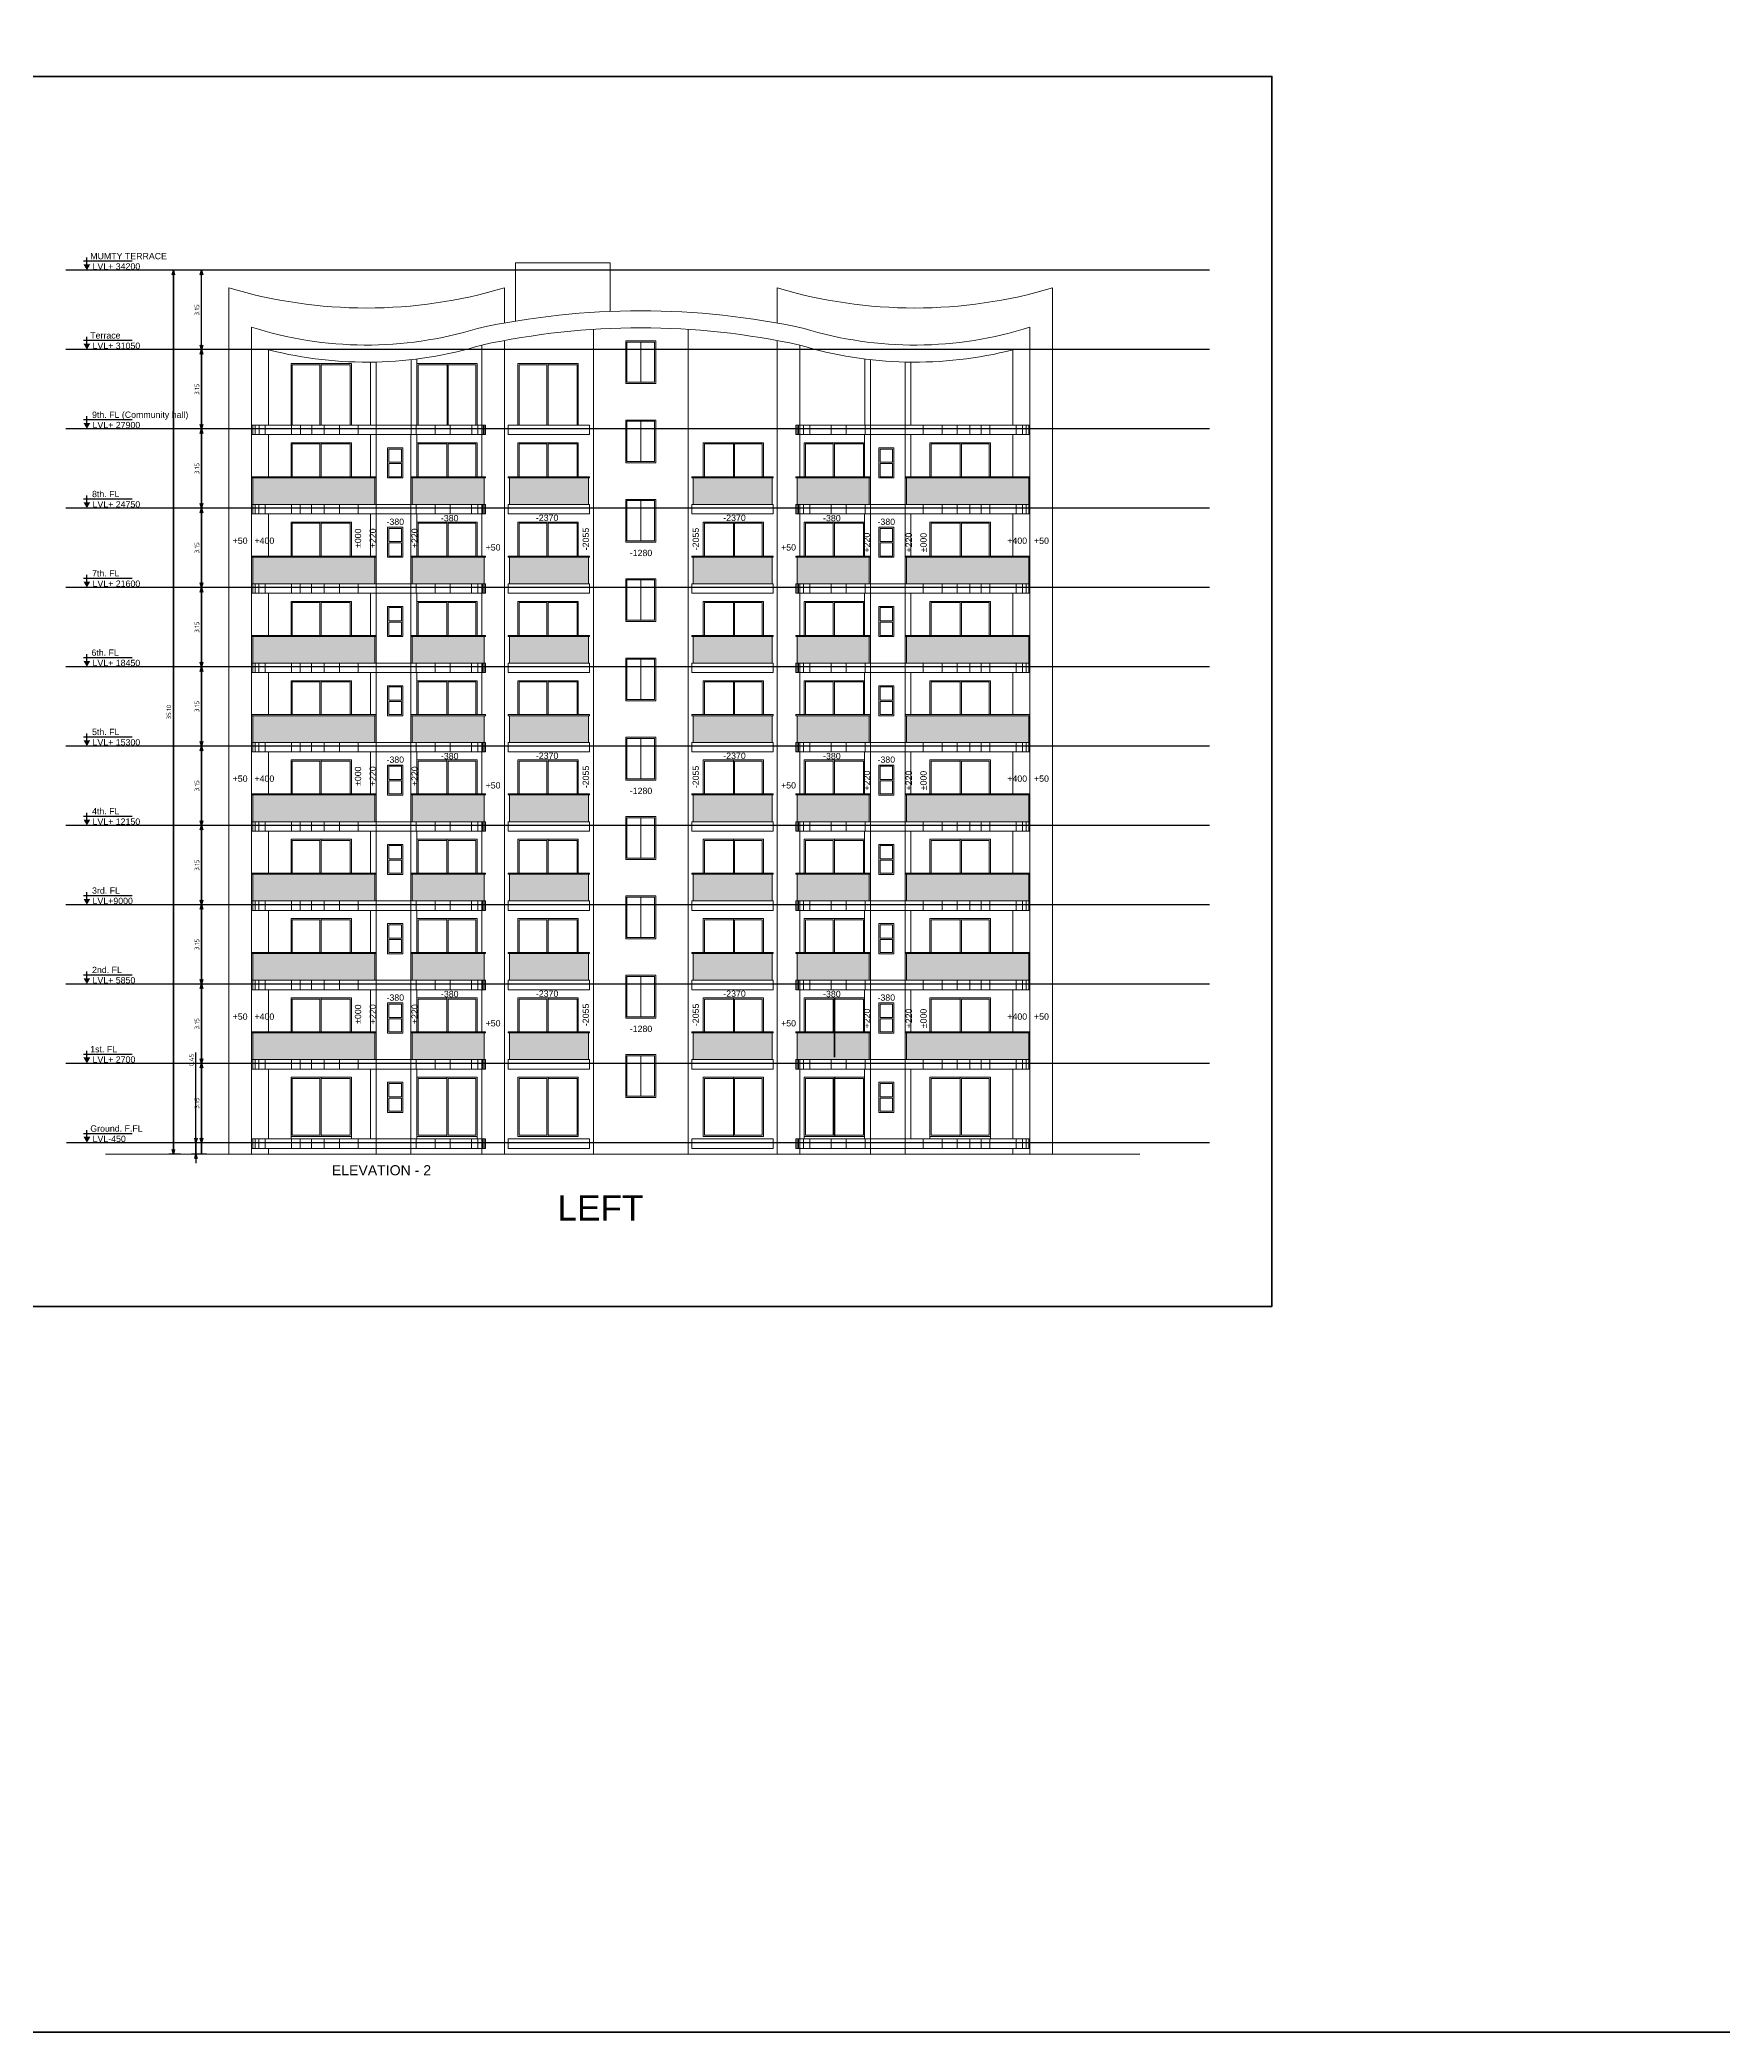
# Model space of a CAD drawing. Header units: inches. Extents: x 0 to 429, y 0 to 146.
# Drawn here: x 205 to 271.8, y 0 to 79.1 of the extents above; entities that cross this region are included whole.
import ezdxf

# ---------------------------------------------------------------- set-up
doc = ezdxf.new("R2010")
doc.units = ezdxf.units.IN
doc.header["$MEASUREMENT"] = 0
doc.layers.get('DEFPOINTS').update_dxf_attribs({"lineweight": 18})
for name, color, linetype, lineweight in [('FLOOR-GROUND', 7, 'Continuous', 50), ('XR-4BHK-A-B-ELEVATION-SUB$0$DOOR', 34, 'Continuous', 20), ('XR-4BHK-A-B-ELEVATION-SUB$0$ELE', 4, 'Continuous', 20), ('XR-4BHK-A-B-ELEVATION-SUB$0$ELE-1', 2, 'Continuous', 20), ('XR-4BHK-A-B-ELEVATION-SUB$0$ELE-5', 8, 'Continuous', 15), ('XR-4BHK-A-B-ELEVATION-SUB$0$LEVEL', 6, 'Continuous', 25), ('XR-4BHK-A-B-ELEVATION-SUB$0$LEVEL-TEXT', 1, 'Continuous', 20)]:
    doc.layers.add(name, color=color, linetype=linetype, lineweight=lineweight)
doc.layers.add('XR-4BHK-A-B-ELEVATION-SUB$0$ELE-2', color=5, linetype='Continuous')
doc.layers.add('XR-4BHK-A-B-ELEVATION-SUB$0$ELE-3', color=7, linetype='Continuous')
doc.layers.add('XR-4BHK-A-B-ELEVATION-SUB$0$GLASS', color=132, linetype='Continuous', lineweight=20, true_color=0x00bdbd)
doc.styles.add('Sanvi Common', font='isocpeur.ttf')
doc.styles.get("Standard").update_dxf_attribs({"font": 'arial.ttf'})
doc.styles.add('Xr-4BHK-A-B-Elevation-Sub$0$DIM-100', font='arial.ttf')
doc.styles.add('Xr-4BHK-A-B-Elevation-Sub$0$ROMANS', font='arial.ttf')
doc.styles.add('Xr-4BHK-A-B-Elevation-Sub$0$SECTION X-X$0$Standard', font='arial.ttf')
doc.dimstyles.new('Sanvi Common', dxfattribs={"dimtxt": 0.18, "dimasz": 0.18, "dimexe": 0.18, "dimexo": 0.0625, "dimgap": 0.09, "dimtad": 1, "dimzin": 0, "dimdsep": 46, "dimtxsty": 'Sanvi Common', "dimblk": 'OPEN30', "dimcen": 0.09, "dimclrd": 68, "dimclre": 68, "dimclrt": 40, "dimadec": 0, "dimazin": 0, "dimtfac": 1, "dimtofl": 0, "dimtmove": 0, "dimatfit": 3, "dimldrblk": 'OPEN30', "dimfxl": 1, "dimtolj": 1, "dimtzin": 0, "dimarcsym": 0})

# ---------------------------------------------------------------- blocks, each defined once
blk = doc.blocks.new('Xr-4BHK-A-B-Elevation-Sub$0$Level')
at = {"color": 0}
for p, q in [((-1.2, 3.28), (16, 3.28)), ((0, 2.08), (0, 4.48))]:
    blk.add_line(p, q, dxfattribs=at)
blk.add_solid([(0, 0), (-1.2, 2.08), (1.2, 2.08)], dxfattribs=at)
at = {"style": 'Xr-4BHK-A-B-Elevation-Sub$0$ROMANS'}
for tag, p in [('LEVEL-S', (1.21, 3.75)), ('LVL+', (1.21, 0.81))]:
    blk.add_attdef(tag, p, '', height=2, dxfattribs=at)
blk = doc.blocks.new('Xr-4BHK-A-B-Elevation-Sub$0$358')
at = {"layer": 'XR-4BHK-A-B-ELEVATION-SUB$0$LEVEL'}
ref = blk.add_blockref('Xr-4BHK-A-B-Elevation-Sub$0$Level', (-2, 34650), dxfattribs=dict(at, xscale=112.5, yscale=112.5, zscale=112.5))
ref.add_attrib('LEVEL-S', 'MUMTY TERRACE ', (132, 35088), dxfattribs={"lineweight": 30, "height": 250, "style": 'Xr-4BHK-A-B-Elevation-Sub$0$ROMANS'})
ref.add_attrib('LVL+', 'LVL+ 34200', (223, 34678), dxfattribs={"lineweight": 30, "height": 250, "style": 'Xr-4BHK-A-B-Elevation-Sub$0$ROMANS'})
ref = blk.add_blockref('Xr-4BHK-A-B-Elevation-Sub$0$Level', (-2, 31500), dxfattribs=dict(at, xscale=112.5, yscale=112.5, zscale=112.5))
ref.add_attrib('LEVEL-S', 'Terrace', (132, 31938), dxfattribs={"lineweight": 30, "height": 250, "style": 'Xr-4BHK-A-B-Elevation-Sub$0$ROMANS'})
ref.add_attrib('LVL+', 'LVL+ 31050', (223, 31528), dxfattribs={"lineweight": 30, "height": 250, "style": 'Xr-4BHK-A-B-Elevation-Sub$0$ROMANS'})
ref = blk.add_blockref('Xr-4BHK-A-B-Elevation-Sub$0$Level', (-2, 28350), dxfattribs=dict(at, xscale=112.5, yscale=112.5, zscale=112.5))
ref.add_attrib('LEVEL-S', '9th. FL (Community hall)', (203, 28788), dxfattribs={"lineweight": 30, "height": 250, "style": 'Xr-4BHK-A-B-Elevation-Sub$0$ROMANS'})
ref.add_attrib('LVL+', 'LVL+ 27900', (223, 28378), dxfattribs={"lineweight": 30, "height": 250, "style": 'Xr-4BHK-A-B-Elevation-Sub$0$ROMANS'})
ref = blk.add_blockref('Xr-4BHK-A-B-Elevation-Sub$0$Level', (-2, 25200), dxfattribs=dict(at, xscale=112.5, yscale=112.5, zscale=112.5))
ref.add_attrib('LEVEL-S', '8th. FL ', (203, 25638), dxfattribs={"lineweight": 30, "height": 250, "style": 'Xr-4BHK-A-B-Elevation-Sub$0$ROMANS'})
ref.add_attrib('LVL+', 'LVL+ 24750', (223, 25228), dxfattribs={"lineweight": 30, "height": 250, "style": 'Xr-4BHK-A-B-Elevation-Sub$0$ROMANS'})
ref = blk.add_blockref('Xr-4BHK-A-B-Elevation-Sub$0$Level', (-2, 22050), dxfattribs=dict(at, xscale=112.5, yscale=112.5, zscale=112.5))
ref.add_attrib('LEVEL-S', '7th. FL ', (203, 22488), dxfattribs={"lineweight": 30, "height": 250, "style": 'Xr-4BHK-A-B-Elevation-Sub$0$ROMANS'})
ref.add_attrib('LVL+', 'LVL+ 21600', (223, 22078), dxfattribs={"lineweight": 30, "height": 250, "style": 'Xr-4BHK-A-B-Elevation-Sub$0$ROMANS'})
ref = blk.add_blockref('Xr-4BHK-A-B-Elevation-Sub$0$Level', (-2, 18900), dxfattribs=dict(at, xscale=112.5, yscale=112.5, zscale=112.5))
ref.add_attrib('LEVEL-S', '6th. FL ', (180, 19338), dxfattribs={"lineweight": 30, "height": 250, "style": 'Xr-4BHK-A-B-Elevation-Sub$0$ROMANS'})
ref.add_attrib('LVL+', 'LVL+ 18450', (223, 18928), dxfattribs={"lineweight": 30, "height": 250, "style": 'Xr-4BHK-A-B-Elevation-Sub$0$ROMANS'})
ref = blk.add_blockref('Xr-4BHK-A-B-Elevation-Sub$0$Level', (-2, 15750), dxfattribs=dict(at, xscale=112.5, yscale=112.5, zscale=112.5))
ref.add_attrib('LEVEL-S', '5th. FL ', (203, 16188), dxfattribs={"lineweight": 30, "height": 250, "style": 'Xr-4BHK-A-B-Elevation-Sub$0$ROMANS'})
ref.add_attrib('LVL+', 'LVL+ 15300', (223, 15778), dxfattribs={"lineweight": 30, "height": 250, "style": 'Xr-4BHK-A-B-Elevation-Sub$0$ROMANS'})
ref = blk.add_blockref('Xr-4BHK-A-B-Elevation-Sub$0$Level', (-2, 12600), dxfattribs=dict(at, xscale=112.5, yscale=112.5, zscale=112.5))
ref.add_attrib('LEVEL-S', '4th. FL ', (203, 13038), dxfattribs={"lineweight": 30, "height": 250, "style": 'Xr-4BHK-A-B-Elevation-Sub$0$ROMANS'})
ref.add_attrib('LVL+', 'LVL+ 12150', (223, 12628), dxfattribs={"lineweight": 30, "height": 250, "style": 'Xr-4BHK-A-B-Elevation-Sub$0$ROMANS'})
ref = blk.add_blockref('Xr-4BHK-A-B-Elevation-Sub$0$Level', (-2, 9450), dxfattribs=dict(at, xscale=112.5, yscale=112.5, zscale=112.5))
ref.add_attrib('LEVEL-S', '3rd. FL ', (203, 9888), dxfattribs={"lineweight": 30, "height": 250, "style": 'Xr-4BHK-A-B-Elevation-Sub$0$ROMANS'})
ref.add_attrib('LVL+', 'LVL+9000', (223, 9478), dxfattribs={"lineweight": 30, "height": 250, "style": 'Xr-4BHK-A-B-Elevation-Sub$0$ROMANS'})
ref = blk.add_blockref('Xr-4BHK-A-B-Elevation-Sub$0$Level', (-2, 6300), dxfattribs=dict(at, xscale=112.5, yscale=112.5, zscale=112.5))
ref.add_attrib('LEVEL-S', '2nd. FL ', (203, 6738), dxfattribs={"lineweight": 30, "height": 250, "style": 'Xr-4BHK-A-B-Elevation-Sub$0$ROMANS'})
ref.add_attrib('LVL+', 'LVL+ 5850', (223, 6328), dxfattribs={"lineweight": 30, "height": 250, "style": 'Xr-4BHK-A-B-Elevation-Sub$0$ROMANS'})
ref = blk.add_blockref('Xr-4BHK-A-B-Elevation-Sub$0$Level', (-2, 3150), dxfattribs=dict(at, xscale=112.5, yscale=112.5, zscale=112.5))
ref.add_attrib('LEVEL-S', '1st. FL ', (132, 3588), dxfattribs={"lineweight": 30, "height": 250, "style": 'Xr-4BHK-A-B-Elevation-Sub$0$ROMANS'})
ref.add_attrib('LVL+', 'LVL+ 2700', (223, 3178), dxfattribs={"lineweight": 30, "height": 250, "style": 'Xr-4BHK-A-B-Elevation-Sub$0$ROMANS'})
ref = blk.add_blockref('Xr-4BHK-A-B-Elevation-Sub$0$Level', (0, 0), dxfattribs=dict(at, xscale=112.5, yscale=112.5, zscale=112.5))
ref.add_attrib('LEVEL-S', 'Ground. F.FL', (134, 438), dxfattribs={"lineweight": 30, "height": 250, "style": 'Xr-4BHK-A-B-Elevation-Sub$0$ROMANS'})
ref.add_attrib('LVL+', 'LVL-450', (225, 28), dxfattribs={"lineweight": 30, "height": 250, "style": 'Xr-4BHK-A-B-Elevation-Sub$0$ROMANS'})
blk = doc.blocks.new('_Open30')
at = {"color": 0, "linetype": 'ByBlock', "lineweight": -2}
for p, q in [((-1, 0.27), (0, 0)), ((0, 0), (-1, -0.27)), ((0, 0), (-1, 0))]:
    blk.add_line(p, q, dxfattribs=at)
blk = doc.blocks.new('*D466')
at = {"color": 68, "lineweight": -2, "transparency": 16777216}
for p, q in [((211.593, 38.475), (211.202, 38.475)), ((211.382, 35.505), (211.382, 38.295)), ((211.593, 35.325), (211.202, 35.325))]:
    blk.add_line(p, q, dxfattribs=at)
at = {"layer": 'DEFPOINTS', "color": 0, "transparency": 16777216}
for p in [(211.382, 38.475), (211.655, 38.475), (211.655, 35.325)]:
    blk.add_point(p, dxfattribs=at)
at = {"color": 68, "lineweight": -2, "transparency": 16777216, "xscale": 0.18, "yscale": 0.18, "zscale": 0.18}
for p, rotation in [((211.382, 38.475), 90), ((211.382, 35.325), 270)]:
    blk.add_blockref('_Open30', p, dxfattribs=dict(at, rotation=rotation))
at = {"color": 40, "transparency": 16777216, "insert": (211.202, 36.9), "char_height": 0.18, "attachment_point": 5, "rotation": 90, "style": 'Sanvi Common'}
blk.add_mtext('\\A1;3.15', dxfattribs=at)
blk = doc.blocks.new('*D467')
at = {"color": 68, "lineweight": -2, "transparency": 16777216}
for p, q in [((211.541, 41.625), (211.202, 41.625)), ((211.382, 38.655), (211.382, 41.445)), ((211.593, 38.475), (211.202, 38.475))]:
    blk.add_line(p, q, dxfattribs=at)
at = {"layer": 'DEFPOINTS', "color": 0, "transparency": 16777216}
for p in [(211.382, 41.625), (211.603, 41.625), (211.655, 38.475)]:
    blk.add_point(p, dxfattribs=at)
at = {"color": 68, "lineweight": -2, "transparency": 16777216, "xscale": 0.18, "yscale": 0.18, "zscale": 0.18}
for p, rotation in [((211.382, 41.625), 90), ((211.382, 38.475), 270)]:
    blk.add_blockref('_Open30', p, dxfattribs=dict(at, rotation=rotation))
at = {"color": 40, "transparency": 16777216, "insert": (211.202, 40.05), "char_height": 0.18, "attachment_point": 5, "rotation": 90, "style": 'Sanvi Common'}
blk.add_mtext('\\A1;3.15', dxfattribs=at)
blk = doc.blocks.new('*D468')
at = {"color": 68, "lineweight": -2, "transparency": 16777216}
for p, q in [((211.619, 44.775), (211.202, 44.775)), ((211.382, 41.805), (211.382, 44.595)), ((211.541, 41.625), (211.202, 41.625))]:
    blk.add_line(p, q, dxfattribs=at)
at = {"layer": 'DEFPOINTS', "color": 0, "transparency": 16777216}
for p in [(211.382, 44.775), (211.681, 44.775), (211.603, 41.625)]:
    blk.add_point(p, dxfattribs=at)
at = {"color": 68, "lineweight": -2, "transparency": 16777216, "xscale": 0.18, "yscale": 0.18, "zscale": 0.18}
for p, rotation in [((211.382, 44.775), 90), ((211.382, 41.625), 270)]:
    blk.add_blockref('_Open30', p, dxfattribs=dict(at, rotation=rotation))
at = {"color": 40, "transparency": 16777216, "insert": (211.202, 43.2), "char_height": 0.18, "attachment_point": 5, "rotation": 90, "style": 'Sanvi Common'}
blk.add_mtext('\\A1;3.15', dxfattribs=at)
blk = doc.blocks.new('*D469')
at = {"color": 68, "lineweight": -2, "transparency": 16777216}
for p, q in [((211.659, 47.925), (211.202, 47.925)), ((211.382, 44.955), (211.382, 47.745)), ((211.619, 44.775), (211.202, 44.775))]:
    blk.add_line(p, q, dxfattribs=at)
at = {"layer": 'DEFPOINTS', "color": 0, "transparency": 16777216}
for p in [(211.382, 47.925), (211.721, 47.925), (211.681, 44.775)]:
    blk.add_point(p, dxfattribs=at)
at = {"color": 68, "lineweight": -2, "transparency": 16777216, "xscale": 0.18, "yscale": 0.18, "zscale": 0.18}
for p, rotation in [((211.382, 47.925), 90), ((211.382, 44.775), 270)]:
    blk.add_blockref('_Open30', p, dxfattribs=dict(at, rotation=rotation))
at = {"color": 40, "transparency": 16777216, "insert": (211.202, 46.35), "char_height": 0.18, "attachment_point": 5, "rotation": 90, "style": 'Sanvi Common'}
blk.add_mtext('\\A1;3.15', dxfattribs=at)
blk = doc.blocks.new('*D470')
at = {"color": 68, "lineweight": -2, "transparency": 16777216}
for p, q in [((211.683, 51.075), (211.202, 51.075)), ((211.382, 48.105), (211.382, 50.895)), ((211.659, 47.925), (211.202, 47.925))]:
    blk.add_line(p, q, dxfattribs=at)
at = {"layer": 'DEFPOINTS', "color": 0, "transparency": 16777216}
for p in [(211.382, 51.075), (211.746, 51.075), (211.721, 47.925)]:
    blk.add_point(p, dxfattribs=at)
at = {"color": 68, "lineweight": -2, "transparency": 16777216, "xscale": 0.18, "yscale": 0.18, "zscale": 0.18}
for p, rotation in [((211.382, 51.075), 90), ((211.382, 47.925), 270)]:
    blk.add_blockref('_Open30', p, dxfattribs=dict(at, rotation=rotation))
at = {"color": 40, "transparency": 16777216, "insert": (211.202, 49.5), "char_height": 0.18, "attachment_point": 5, "rotation": 90, "style": 'Sanvi Common'}
blk.add_mtext('\\A1;3.15', dxfattribs=at)
blk = doc.blocks.new('*D471')
at = {"color": 68, "lineweight": -2, "transparency": 16777216}
for p, q in [((211.709, 54.225), (211.202, 54.225)), ((211.382, 51.255), (211.382, 54.045)), ((211.683, 51.075), (211.202, 51.075))]:
    blk.add_line(p, q, dxfattribs=at)
at = {"layer": 'DEFPOINTS', "color": 0, "transparency": 16777216}
for p in [(211.382, 54.225), (211.772, 54.225), (211.746, 51.075)]:
    blk.add_point(p, dxfattribs=at)
at = {"color": 68, "lineweight": -2, "transparency": 16777216, "xscale": 0.18, "yscale": 0.18, "zscale": 0.18}
for p, rotation in [((211.382, 54.225), 90), ((211.382, 51.075), 270)]:
    blk.add_blockref('_Open30', p, dxfattribs=dict(at, rotation=rotation))
at = {"color": 40, "transparency": 16777216, "insert": (211.202, 52.65), "char_height": 0.18, "attachment_point": 5, "rotation": 90, "style": 'Sanvi Common'}
blk.add_mtext('\\A1;3.15', dxfattribs=at)
blk = doc.blocks.new('*D472')
at = {"color": 68, "lineweight": -2, "transparency": 16777216}
for p, q in [((211.591, 57.375), (211.202, 57.375)), ((211.382, 54.405), (211.382, 57.195)), ((211.709, 54.225), (211.202, 54.225))]:
    blk.add_line(p, q, dxfattribs=at)
at = {"layer": 'DEFPOINTS', "color": 0, "transparency": 16777216}
for p in [(211.382, 57.375), (211.654, 57.375), (211.772, 54.225)]:
    blk.add_point(p, dxfattribs=at)
at = {"color": 68, "lineweight": -2, "transparency": 16777216, "xscale": 0.18, "yscale": 0.18, "zscale": 0.18}
for p, rotation in [((211.382, 57.375), 90), ((211.382, 54.225), 270)]:
    blk.add_blockref('_Open30', p, dxfattribs=dict(at, rotation=rotation))
at = {"color": 40, "transparency": 16777216, "insert": (211.202, 55.8), "char_height": 0.18, "attachment_point": 5, "rotation": 90, "style": 'Sanvi Common'}
blk.add_mtext('\\A1;3.15', dxfattribs=at)
blk = doc.blocks.new('*D473')
at = {"color": 68, "lineweight": -2, "transparency": 16777216}
for p, q in [((211.67, 60.525), (211.202, 60.525)), ((211.382, 57.555), (211.382, 60.345)), ((211.591, 57.375), (211.202, 57.375))]:
    blk.add_line(p, q, dxfattribs=at)
at = {"layer": 'DEFPOINTS', "color": 0, "transparency": 16777216}
for p in [(211.382, 60.525), (211.733, 60.525), (211.654, 57.375)]:
    blk.add_point(p, dxfattribs=at)
at = {"color": 68, "lineweight": -2, "transparency": 16777216, "xscale": 0.18, "yscale": 0.18, "zscale": 0.18}
for p, rotation in [((211.382, 60.525), 90), ((211.382, 57.375), 270)]:
    blk.add_blockref('_Open30', p, dxfattribs=dict(at, rotation=rotation))
at = {"color": 40, "transparency": 16777216, "insert": (211.202, 58.95), "char_height": 0.18, "attachment_point": 5, "rotation": 90, "style": 'Sanvi Common'}
blk.add_mtext('\\A1;3.15', dxfattribs=at)
blk = doc.blocks.new('*D474')
at = {"color": 68, "lineweight": -2, "transparency": 16777216}
for p, q in [((211.611, 63.675), (211.202, 63.675)), ((211.382, 60.705), (211.382, 63.495)), ((211.67, 60.525), (211.202, 60.525))]:
    blk.add_line(p, q, dxfattribs=at)
at = {"layer": 'DEFPOINTS', "color": 0, "transparency": 16777216}
for p in [(211.382, 63.675), (211.674, 63.675), (211.733, 60.525)]:
    blk.add_point(p, dxfattribs=at)
at = {"color": 68, "lineweight": -2, "transparency": 16777216, "xscale": 0.18, "yscale": 0.18, "zscale": 0.18}
for p, rotation in [((211.382, 63.675), 90), ((211.382, 60.525), 270)]:
    blk.add_blockref('_Open30', p, dxfattribs=dict(at, rotation=rotation))
at = {"color": 40, "transparency": 16777216, "insert": (211.202, 62.1), "char_height": 0.18, "attachment_point": 5, "rotation": 90, "style": 'Sanvi Common'}
blk.add_mtext('\\A1;3.15', dxfattribs=at)
blk = doc.blocks.new('*D475')
at = {"color": 68, "lineweight": -2, "transparency": 16777216}
for p, q in [((211.519, 69.975), (211.202, 69.975)), ((211.382, 67.005), (211.382, 69.795)), ((211.475, 66.825), (211.202, 66.825))]:
    blk.add_line(p, q, dxfattribs=at)
at = {"layer": 'DEFPOINTS', "color": 0, "transparency": 16777216}
for p in [(211.382, 69.975), (211.581, 69.975), (211.537, 66.825)]:
    blk.add_point(p, dxfattribs=at)
at = {"color": 68, "lineweight": -2, "transparency": 16777216, "xscale": 0.18, "yscale": 0.18, "zscale": 0.18}
for p, rotation in [((211.382, 69.975), 90), ((211.382, 66.825), 270)]:
    blk.add_blockref('_Open30', p, dxfattribs=dict(at, rotation=rotation))
at = {"color": 40, "transparency": 16777216, "insert": (211.202, 68.4), "char_height": 0.18, "attachment_point": 5, "rotation": 90, "style": 'Sanvi Common'}
blk.add_mtext('\\A1;3.15', dxfattribs=at)
blk = doc.blocks.new('*D476')
at = {"color": 68, "lineweight": -2, "transparency": 16777216}
for p, q in [((211.611, 66.825), (211.202, 66.825)), ((211.382, 63.855), (211.382, 66.645)), ((211.611, 63.675), (211.202, 63.675))]:
    blk.add_line(p, q, dxfattribs=at)
at = {"layer": 'DEFPOINTS', "color": 0, "transparency": 16777216}
for p in [(211.382, 66.825), (211.674, 66.825), (211.674, 63.675)]:
    blk.add_point(p, dxfattribs=at)
at = {"color": 68, "lineweight": -2, "transparency": 16777216, "xscale": 0.18, "yscale": 0.18, "zscale": 0.18}
for p, rotation in [((211.382, 66.825), 90), ((211.382, 63.675), 270)]:
    blk.add_blockref('_Open30', p, dxfattribs=dict(at, rotation=rotation))
at = {"color": 40, "transparency": 16777216, "insert": (211.202, 65.25), "char_height": 0.18, "attachment_point": 5, "rotation": 90, "style": 'Sanvi Common'}
blk.add_mtext('\\A1;3.15', dxfattribs=at)
blk = doc.blocks.new('*D477')
at = {"color": 68, "lineweight": -2, "transparency": 16777216}
for p, q in [((211.825, 69.975), (210.086, 69.975)), ((210.266, 35.055), (210.266, 69.795)), ((210.552, 34.875), (210.086, 34.875))]:
    blk.add_line(p, q, dxfattribs=at)
at = {"layer": 'DEFPOINTS', "color": 0, "transparency": 16777216}
for p in [(210.266, 69.975), (211.888, 69.975), (210.614, 34.875)]:
    blk.add_point(p, dxfattribs=at)
at = {"color": 68, "lineweight": -2, "transparency": 16777216, "xscale": 0.18, "yscale": 0.18, "zscale": 0.18}
for p, rotation in [((210.266, 69.975), 90), ((210.266, 34.875), 270)]:
    blk.add_blockref('_Open30', p, dxfattribs=dict(at, rotation=rotation))
at = {"color": 40, "transparency": 16777216, "insert": (210.086, 52.425), "char_height": 0.18, "attachment_point": 5, "rotation": 90, "style": 'Sanvi Common'}
blk.add_mtext('\\A1;35.10', dxfattribs=at)
blk = doc.blocks.new('*D478')
at = {"color": 68, "lineweight": -2, "transparency": 16777216}
for p, q in [((211.163, 35.505), (211.163, 38.907)), ((211.586, 35.325), (210.983, 35.325)), ((211.586, 34.875), (210.983, 34.875)), ((211.163, 34.695), (211.163, 34.515))]:
    blk.add_line(p, q, dxfattribs=at)
at = {"layer": 'DEFPOINTS', "color": 0, "transparency": 16777216}
for p in [(211.163, 34.875), (211.649, 35.325), (211.649, 34.875)]:
    blk.add_point(p, dxfattribs=at)
at = {"color": 68, "lineweight": -2, "transparency": 16777216, "xscale": 0.18, "yscale": 0.18, "zscale": 0.18}
for p, rotation in [((211.163, 35.325), 270), ((211.163, 34.875), 90)]:
    blk.add_blockref('_Open30', p, dxfattribs=dict(at, rotation=rotation))
at = {"color": 40, "transparency": 16777216, "insert": (210.983, 38.61), "char_height": 0.18, "attachment_point": 5, "rotation": 90, "style": 'Sanvi Common'}
blk.add_mtext('\\A1;0.45', dxfattribs=at)
blk = doc.blocks.new('Xr-4BHK-A-B-Elevation-Sub$0$4-2')
at = {"layer": 'XR-4BHK-A-B-ELEVATION-SUB$0$GLASS', "lineweight": 5}
for points in [[(4165, 1435), (-692, 1435), (-692, 375), (4165, 375)], [(8505, 1435), (5645, 1435), (5645, 375), (8505, 375)], [(12640, 1435), (9505, 1435), (9505, 375), (12640, 375)]]:
    blk.add_hatch(color=256, dxfattribs=at).paths.add_polyline_path(points)
at = {"layer": 'XR-4BHK-A-B-ELEVATION-SUB$0$DOOR'}
for p, q in [((4715, 2050), (5215, 2050)), ((4715, 2000), (5215, 2000))]:
    blk.add_line(p, q, dxfattribs=at)
at = {"layer": 'XR-4BHK-A-B-ELEVATION-SUB$0$DOOR', "lineweight": 5}
for points in [[(1980, 1475), (1980, 2775), (880, 2775), (880, 1475)], [(2030, 2825), (2030, 1475)], [(3180, 1475), (3180, 2775), (2030, 2775)], [(5875, 1475), (5875, 2775), (7025, 2775)], [(7025, 2825), (7025, 1475)], [(7075, 1475), (7075, 2775), (8175, 2775), (8175, 1475)], [(10990, 1475), (10990, 2775), (9890, 2775), (9890, 1475)], [(11040, 2825), (11040, 1475)], [(12190, 1475), (12190, 2775), (11040, 2775)]]:
    blk.add_lwpolyline(points, dxfattribs=at)
at = {"layer": 'XR-4BHK-A-B-ELEVATION-SUB$0$DOOR'}
for points in [[(4715, 2050), (4715, 2575), (5215, 2575), (5215, 2050)], [(5215, 2000), (5215, 1475), (4715, 1475), (4715, 2000)]]:
    blk.add_lwpolyline(points, dxfattribs=at)
at = {"layer": 'XR-4BHK-A-B-ELEVATION-SUB$0$ELE', "lineweight": 5}
for p, q in [((9840, 2825), (9840, 1475)), ((5595, 375), (4215, 375)), ((4215, 0), (5595, 0))]:
    blk.add_line(p, q, dxfattribs=at)
blk.add_lwpolyline([(12240, 1475), (12240, 2825), (9840, 2825)], dxfattribs=at)
at = {"layer": 'XR-4BHK-A-B-ELEVATION-SUB$0$ELE-1', "lineweight": 5}
blk.add_lwpolyline([(4215, 375), (-742, 375), (-742, 0), (4215, 0), (4215, 375)], dxfattribs=at)
blk.add_lwpolyline([(5595, 0), (8555, 0), (8555, 375), (5595, 375), (5595, 0)], close=True, dxfattribs=at)
at = {"layer": 'XR-4BHK-A-B-ELEVATION-SUB$0$ELE-2', "lineweight": 5}
for points in [[(-742, 3150), (-742, 375)], [(-62, 3150), (-62, 1475)], [(3985, 3150), (3985, 1475)], [(3985, 3150), (3985, 1475)], [(4215, 3150), (4215, 375)], [(4215, 3150), (4215, 1475)], [(5595, 3150), (5595, 375)], [(5825, 3150), (5825, 1475)], [(8405, 3150), (8405, 1475)]]:
    blk.add_lwpolyline(points, dxfattribs=at)
blk.add_lwpolyline([(4665, 2625), (5265, 2625), (5265, 1425), (4665, 1425)], close=True, dxfattribs=at)
at = {"layer": 'XR-4BHK-A-B-ELEVATION-SUB$0$ELE-3', "lineweight": 5}
for p, q in [((-692, 1435), (-692, 375)), ((4165, 1435), (4165, 375)), ((5645, 1435), (5645, 375)), ((8505, 1435), (8505, 375)), ((9505, 1435), (9505, 375)), ((12640, 1435), (12640, 375))]:
    blk.add_line(p, q, dxfattribs=at)
for points in [[(3230, 1475), (3230, 2825), (830, 2825)], [(830, 2825), (830, 1475)], [(5825, 2825), (5825, 2825), (8225, 2825)], [(8225, 2825), (8225, 1475)]]:
    blk.add_lwpolyline(points, dxfattribs=at)
for points in [[(-742, 1475), (4215, 1475), (4215, 1435), (-742, 1435)], [(8555, 1475), (5595, 1475), (5595, 1435), (8555, 1435)], [(12690, 1475), (9455, 1475), (9455, 1435), (12690, 1435)], [(9455, 0), (9455, 375), (12690, 375), (12690, 0), (9455, 0)]]:
    blk.add_lwpolyline(points, close=True, dxfattribs=at)
at = {"layer": 'XR-4BHK-A-B-ELEVATION-SUB$0$ELE-5', "lineweight": 5}
for p, q in [((-692, 375), (-692, 0)), ((-592, 375), (-592, 0)), ((-442, 375), (-442, 0)), ((-192, 375), (-192, 0)), ((850, 375), (850, 0)), ((1200, 375), (1200, 0)), ((1650, 375), (1650, 0)), ((2150, 375), (2150, 0)), ((2750, 375), (2750, 0)), ((3500, 375), (3500, 0)), ((5805, 375), (5805, 0)), ((6555, 375), (6555, 0)), ((7155, 375), (7155, 0)), ((8005, 375), (8005, 0)), ((8255, 375), (8255, 0)), ((8405, 375), (8405, 0)), ((8455, 375), (8455, 0)), ((8505, 375), (8505, 0))]:
    blk.add_line(p, q, dxfattribs=at)
blk = doc.blocks.new('Xr-4BHK-A-B-Elevation-Sub$0$2458')
at = {"layer": 'XR-4BHK-A-B-ELEVATION-SUB$0$DOOR', "lineweight": 5}
blk.add_line((14720, 2075), (14720, 3675), dxfattribs=at)
blk.add_lwpolyline([(14174, 3675), (15274, 3675), (15274, 2075), (14174, 2075)], close=True, dxfattribs=at)
at = {"layer": 'XR-4BHK-A-B-ELEVATION-SUB$0$ELE-3', "lineweight": 5}
blk.add_lwpolyline([(14124, 3725), (15324, 3725), (15324, 2025), (14124, 2025)], close=True, dxfattribs=at)
at = {"layer": 'XR-4BHK-A-B-ELEVATION-SUB$0$ELE', "lineweight": 5}
blk.add_blockref('Xr-4BHK-A-B-Elevation-Sub$0$4-2', (0, 0), dxfattribs=at)
at = {"layer": 'XR-4BHK-A-B-ELEVATION-SUB$0$ELE', "lineweight": 5, "xscale": -1}
blk.add_blockref('Xr-4BHK-A-B-Elevation-Sub$0$4-2', (29440, 0), dxfattribs=at)
blk = doc.blocks.new('Xr-4BHK-A-B-Elevation-Sub$0$4 GR')
at = {"layer": 'XR-4BHK-A-B-ELEVATION-SUB$0$DOOR'}
for p, q in [((-7975, 2050), (-7475, 2050)), ((-7975, 2000), (-7475, 2000))]:
    blk.add_line(p, q, dxfattribs=at)
at = {"layer": 'XR-4BHK-A-B-ELEVATION-SUB$0$DOOR', "lineweight": 5}
for p, q in [((-9460, 475), (-11860, 475)), ((-4465, 475), (-6865, 475))]:
    blk.add_line(p, q, dxfattribs=at)
for points in [[(-10710, 525), (-10710, 2775), (-11810, 2775), (-11810, 525), (-10710, 525)], [(-1700, 525), (-1700, 2775), (-2800, 2775), (-2800, 525), (-1700, 525)]]:
    blk.add_lwpolyline(points, close=True, dxfattribs=at)
for points in [[(-10660, 2825), (-10660, 475)], [(-10660, 525), (-9510, 525), (-9510, 2775), (-10660, 2775)], [(-5665, 525), (-6815, 525), (-6815, 2775), (-5665, 2775)], [(-5665, 2825), (-5665, 475)], [(-5615, 525), (-5615, 2775), (-4515, 2775), (-4515, 525)], [(-1650, 2825), (-1650, 475)], [(-1650, 525), (-500, 525), (-500, 2775), (-1650, 2775)], [(-4515, 525), (-5615, 525)]]:
    blk.add_lwpolyline(points, dxfattribs=at)
at = {"layer": 'XR-4BHK-A-B-ELEVATION-SUB$0$DOOR'}
for points in [[(-7975, 2050), (-7975, 2575), (-7475, 2575), (-7475, 2050)], [(-7475, 2000), (-7475, 1475), (-7975, 1475), (-7975, 2000)]]:
    blk.add_lwpolyline(points, dxfattribs=at)
at = {"layer": 'XR-4BHK-A-B-ELEVATION-SUB$0$ELE', "lineweight": 5}
for p, q in [((-2850, 2825), (-2850, 475)), ((-7095, 375), (-8475, 375)), ((-8475, 0), (-7095, 0))]:
    blk.add_line(p, q, dxfattribs=at)
blk.add_lwpolyline([(-2850, 475), (-450, 475), (-450, 2825), (-2850, 2825)], dxfattribs=at)
at = {"layer": 'XR-4BHK-A-B-ELEVATION-SUB$0$ELE-1', "lineweight": 5}
blk.add_lwpolyline([(-8475, 375), (-13432, 375), (-13432, 0), (-8475, 0), (-8475, 375)], dxfattribs=at)
blk.add_lwpolyline([(-7095, 0), (-4135, 0), (-4135, 375), (-7095, 375), (-7095, 0)], close=True, dxfattribs=at)
at = {"layer": 'XR-4BHK-A-B-ELEVATION-SUB$0$ELE-2', "lineweight": 5}
for p, q in [((-13432, 0), (-13432, -225)), ((-12752, 0), (-12752, -225)), ((-8475, 0), (-8475, -225)), ((-7095, 0), (-7095, -225)), ((-4285, 0), (-4285, -225))]:
    blk.add_line(p, q, dxfattribs=at)
for points in [[(-13432, 3150), (-13432, 375)], [(-12752, 3150), (-12752, 375)], [(-8705, 3150), (-8705, 1475)], [(-8705, 3150), (-8705, 375)], [(-8475, 3150), (-8475, 1475)], [(-8475, 3150), (-8475, 375)], [(-7095, 3150), (-7095, 375)], [(-6865, 3150), (-6865, 375)], [(-4285, 3150), (-4285, 375)]]:
    blk.add_lwpolyline(points, dxfattribs=at)
blk.add_lwpolyline([(-8025, 2625), (-7425, 2625), (-7425, 1425), (-8025, 1425)], close=True, dxfattribs=at)
at = {"layer": 'XR-4BHK-A-B-ELEVATION-SUB$0$ELE-3', "lineweight": 5}
for points in [[(-9460, 375), (-9460, 2825), (-11860, 2825)], [(-11860, 2825), (-11860, 375)], [(-6865, 2825), (-6865, 2825), (-4465, 2825)], [(-4465, 2825), (-4465, 375)]]:
    blk.add_lwpolyline(points, dxfattribs=at)
blk.add_lwpolyline([(-3235, 0), (-3235, 375), (0, 375), (0, 0), (-3235, 0)], close=True, dxfattribs=at)
at = {"layer": 'XR-4BHK-A-B-ELEVATION-SUB$0$ELE-5', "lineweight": 5}
for p, q in [((-13382, 375), (-13382, 0)), ((-13282, 375), (-13282, 0)), ((-13132, 375), (-13132, 0)), ((-12882, 375), (-12882, 0)), ((-11840, 375), (-11840, 0)), ((-11490, 375), (-11490, 0)), ((-11040, 375), (-11040, 0)), ((-10540, 375), (-10540, 0)), ((-9940, 375), (-9940, 0)), ((-9190, 375), (-9190, 0)), ((-6885, 375), (-6885, 0)), ((-6135, 375), (-6135, 0)), ((-5535, 375), (-5535, 0)), ((-4685, 375), (-4685, 0)), ((-4435, 375), (-4435, 0)), ((-4285, 375), (-4285, 0)), ((-4235, 375), (-4235, 0)), ((-4185, 375), (-4185, 0))]:
    blk.add_line(p, q, dxfattribs=at)
blk = doc.blocks.new('Xr-4BHK-A-B-Elevation-Sub$0$ter-25')
at = {"layer": 'XR-4BHK-A-B-ELEVATION-SUB$0$DOOR', "lineweight": 5}
blk.add_line((15461, 2075), (15461, 3675), dxfattribs=at)
blk.add_lwpolyline([(14915, 3675), (16015, 3675), (16015, 2075), (14915, 2075)], close=True, dxfattribs=at)
for points in [[(2722, 375), (2722, 2775), (1622, 2775), (1622, 375)], [(2772, 2825), (2772, 375)], [(3922, 375), (3922, 2775), (2772, 2775)], [(6617, 375), (6617, 2775), (7767, 2775)], [(7767, 2825), (7767, 375)], [(7817, 375), (7817, 2775), (8917, 2775), (8917, 375)], [(11732, 375), (11732, 2775), (10632, 2775), (10632, 375)], [(11782, 2825), (11782, 375)], [(12932, 375), (12932, 2775), (11782, 2775)]]:
    blk.add_lwpolyline(points, dxfattribs=at)
at = {"layer": 'XR-4BHK-A-B-ELEVATION-SUB$0$ELE', "lineweight": 5}
for p, q in [((10582, 2825), (10582, 375)), ((6337, 375), (4957, 375)), ((4957, 0), (6337, 0)), ((24587, 375), (25967, 375)), ((25967, 0), (24587, 0))]:
    blk.add_line(p, q, dxfattribs=at)
blk.add_lwpolyline([(12982, 375), (12982, 2825), (10582, 2825)], dxfattribs=at)
at = {"layer": 'XR-4BHK-A-B-ELEVATION-SUB$0$ELE-1', "lineweight": 5}
for points in [[(4957, 375), (0, 375), (0, 0), (4957, 0), (4957, 375)], [(25967, 375), (30923, 375), (30923, 0), (25967, 0), (25967, 375)]]:
    blk.add_lwpolyline(points, dxfattribs=at)
for points in [[(6337, 0), (9297, 0), (9297, 375), (6337, 375), (6337, 0)], [(24587, 0), (21627, 0), (21627, 375), (24587, 375), (24587, 0)]]:
    blk.add_lwpolyline(points, close=True, dxfattribs=at)
at = {"layer": 'XR-4BHK-A-B-ELEVATION-SUB$0$ELE-2', "lineweight": 5}
for points in [[(30923, 4267, -0.152679), (21948, 4213, 0.108147), (8974, 4213, -0.152673), (0, 4267), (0, 375)], [(680, 3365, 0.13723), (9147, 3555, -0.107682), (21776, 3555, 0.137235), (30243, 3365, 0.13723)]]:
    blk.add_lwpolyline(points, format="xyb", dxfattribs=at)
for points in [[(30923, 4267), (30923, 375)], [(680, 3365), (680, 375)], [(9147, 3555), (9147, 375)], [(21777, 3555), (21777, 375)], [(30243, 3365), (30243, 375)], [(4727, 2876), (4727, 375)], [(4727, 2876), (4727, 375)], [(4957, 2880), (4957, 1475)], [(4957, 2880), (4957, 375)], [(6337, 2974), (6337, 375)], [(6567, 3002), (6567, 375)], [(24357, 3002), (24357, 375)], [(24587, 2974), (24587, 375)], [(25967, 2880), (25967, 375)], [(25967, 2880), (25967, 1475)], [(26197, 2876), (26197, 375)], [(26197, 2876), (26197, 375)]]:
    blk.add_lwpolyline(points, dxfattribs=at)
at = {"layer": 'XR-4BHK-A-B-ELEVATION-SUB$0$ELE-3', "lineweight": 5}
for p, q in [((10047, 4428), (10047, 5825)), ((20876, 4428), (20876, 5825))]:
    blk.add_line(p, q, dxfattribs=at)
for points in [[(14865, 3725), (16065, 3725), (16065, 2025), (14865, 2025)], [(10197, 0), (10197, 375), (13432, 375), (13432, 0), (10197, 0)]]:
    blk.add_lwpolyline(points, close=True, dxfattribs=at)
for points in [[(3972, 375), (3972, 2825), (1572, 2825)], [(1572, 2825), (1572, 375)], [(6567, 2825), (6567, 2825), (8967, 2825)], [(8967, 2825), (8967, 375)]]:
    blk.add_lwpolyline(points, dxfattribs=at)
for centre in [(4573, 24148), (26350, 24148)]:
    blk.add_arc(centre, 19123, 253.36845, 286.63155, dxfattribs=at)
at = {"layer": 'XR-4BHK-A-B-ELEVATION-SUB$0$ELE-5', "lineweight": 5}
for p, q in [((10491, 6825), (10491, 4505)), ((10491, 6825), (14251, 6825)), ((14251, 6825), (14251, 4891)), ((50, 375), (50, 0)), ((150, 375), (150, 0)), ((300, 375), (300, 0)), ((550, 375), (550, 0)), ((1592, 375), (1592, 0)), ((1942, 375), (1942, 0)), ((2392, 375), (2392, 0)), ((2892, 375), (2892, 0)), ((3492, 375), (3492, 0)), ((4242, 375), (4242, 0)), ((6547, 375), (6547, 0)), ((7297, 375), (7297, 0)), ((7897, 375), (7897, 0)), ((8747, 375), (8747, 0)), ((8997, 375), (8997, 0)), ((9147, 375), (9147, 0)), ((9197, 375), (9197, 0)), ((9247, 375), (9247, 0)), ((21677, 375), (21677, 0)), ((21727, 375), (21727, 0)), ((21777, 375), (21777, 0)), ((21927, 375), (21927, 0)), ((22177, 375), (22177, 0)), ((23027, 375), (23027, 0)), ((23627, 375), (23627, 0)), ((24377, 375), (24377, 0)), ((26682, 375), (26682, 0)), ((27432, 375), (27432, 0)), ((28032, 375), (28032, 0)), ((28532, 375), (28532, 0)), ((28982, 375), (28982, 0)), ((29332, 375), (29332, 0)), ((30373, 375), (30373, 0)), ((30623, 375), (30623, 0)), ((30773, 375), (30773, 0)), ((30873, 375), (30873, 0))]:
    blk.add_line(p, q, dxfattribs=at)
blk = doc.blocks.new('Xr-4BHK-A-B-Elevation-Sub$0$587')
at = {"layer": 'XR-4BHK-A-B-ELEVATION-SUB$0$LEVEL-TEXT', "lineweight": 5, "char_height": 250, "attachment_point": 5, "style": 'Xr-4BHK-A-B-Elevation-Sub$0$DIM-100'}
for s, insert in [('\\A1;-380', (4142, 11)), ('\\A1;-380', (6304, 154)), ('\\A1;-2370', (10172, 167)), ('\\A1;-2370', (17616, 167)), ('\\A1;-380', (21483, 154)), ('\\A1;-380', (23645, 11)), ('\\A1;+50', (-2022, -743)), ('\\A1;+400', (-1058, -743)), ('\\A1;+400', (28845, -743)), ('\\A1;+50', (29809, -743)), ('\\A1;+50', (8025, -1009)), ('\\A1;-1280', (13902, -1230)), ('\\A1;+50', (19762, -1009))]:
    blk.add_mtext(s, dxfattribs=dict(at, insert=insert))
at = {"layer": 'XR-4BHK-A-B-ELEVATION-SUB$0$LEVEL-TEXT', "lineweight": 5, "char_height": 250, "attachment_point": 5, "rotation": 90, "style": 'Xr-4BHK-A-B-Elevation-Sub$0$DIM-100'}
for s, insert in [('\\A1;%%P000', (2663, -645)), ('\\A1;+220', (3247, -645)), ('\\A1;+220', (4914, -645)), ('\\A1;-2055', (11710, -674)), ('\\A1;-2055', (16077, -674)), ('\\A1;+220', (22873, -816)), ('\\A1;+220', (24540, -816)), ('\\A1;%%P000', (25124, -816))]:
    blk.add_mtext(s, dxfattribs=dict(at, insert=insert))

msp = doc.modelspace()

# ---------------------------------------------------------------- linework, layer by layer
for p, q in [((251.42, 69.975), (205.988, 69.975)), ((251.42, 66.825), (205.988, 66.825)), ((251.42, 63.675), (205.988, 63.675)), ((251.42, 60.525), (205.988, 60.525)), ((251.42, 57.375), (205.988, 57.375)), ((251.42, 54.225), (205.988, 54.225)), ((251.42, 51.075), (205.988, 51.075)), ((251.42, 47.925), (205.988, 47.925)), ((251.42, 44.775), (205.988, 44.775)), ((251.42, 41.625), (205.988, 41.625)), ((251.42, 38.475), (205.988, 38.475)), ((251.42, 35.325), (206.023, 35.325))]:
    msp.add_line(p, q)
at = {"lineweight": 5}
for p, q in [((212.467, 69.275), (212.467, 34.875)), ((245.19, 69.275), (245.19, 34.875)), ((226.952, 67.625), (226.952, 34.875)), ((230.712, 67.625), (230.712, 34.875)), ((223.413, 34.875), (223.413, 67.186)), ((234.243, 34.875), (234.243, 67.186)), ((228.828, 49.775), (228.828, 51.375)), ((228.828, 46.625), (228.828, 48.225)), ((228.828, 43.475), (228.828, 45.075)), ((228.828, 40.325), (228.828, 41.925)), ((228.828, 37.175), (228.828, 38.775)), ((248.654, 34.875), (207.572, 34.875))]:
    msp.add_line(p, q, dxfattribs=at)
msp.add_lwpolyline([(147.561, 77.67), (253.9, 77.67), (253.9, 28.82), (147.561, 28.82)], close=True)
for points in [[(228.232, 51.425), (229.432, 51.425), (229.432, 49.725), (228.232, 49.725)], [(228.282, 51.375), (229.382, 51.375), (229.382, 49.775), (228.282, 49.775)], [(228.232, 48.275), (229.432, 48.275), (229.432, 46.575), (228.232, 46.575)], [(228.282, 48.225), (229.382, 48.225), (229.382, 46.625), (228.282, 46.625)], [(228.232, 45.125), (229.432, 45.125), (229.432, 43.425), (228.232, 43.425)], [(228.282, 45.075), (229.382, 45.075), (229.382, 43.475), (228.282, 43.475)], [(228.232, 41.975), (229.432, 41.975), (229.432, 40.275), (228.232, 40.275)], [(228.282, 41.925), (229.382, 41.925), (229.382, 40.325), (228.282, 40.325)], [(228.232, 38.825), (229.432, 38.825), (229.432, 37.125), (228.232, 37.125)], [(228.282, 38.775), (229.382, 38.775), (229.382, 37.175), (228.282, 37.175)]]:
    msp.add_lwpolyline(points, close=True, dxfattribs=at)
at = {"layer": 'FLOOR-GROUND', "color": 233}
msp.add_line((210.264, 69.975), (210.264, 34.875), dxfattribs=at)
at = {"layer": 'FLOOR-GROUND', "color": 151}
msp.add_line((211.382, 66.825), (211.382, 34.875), dxfattribs=at)
at = {"layer": 'FLOOR-GROUND', "color": 182}
for p, q in [((236.523, 38.725), (236.523, 41.075)), ((236.523, 35.575), (236.523, 37.925))]:
    msp.add_line(p, q, dxfattribs=at)
at = {"layer": 'FLOOR-GROUND', "color": 105}
msp.add_line((211.163, 34.875), (211.163, 35.325), dxfattribs=at)
at = {"layer": 'FLOOR-GROUND', "color": 61}
msp.add_lwpolyline([(0, 145.544), (429.131, 145.544), (429.131, 0), (0, 0)], close=True, dxfattribs=at)
at = {"layer": 'FLOOR-GROUND', "color": 141}
msp.add_lwpolyline([(147.561, 77.67), (253.9, 77.67), (253.9, 28.82), (147.561, 28.82)], close=True, dxfattribs=at)

# ---------------------------------------------------------------- block references
at = {"xscale": 0.001, "yscale": 0.001, "zscale": 0.001}
msp.add_blockref('Xr-4BHK-A-B-Elevation-Sub$0$358', (206.832, 35.325), dxfattribs=at)
at = {"lineweight": 5, "yscale": 0.001, "zscale": 0.001}
for name, p, xscale in [('Xr-4BHK-A-B-Elevation-Sub$0$ter-25', (213.367, 63.45), 0.001), ('Xr-4BHK-A-B-Elevation-Sub$0$2458', (214.108, 60.3), 0.001), ('Xr-4BHK-A-B-Elevation-Sub$0$587', (214.938, 59.975), 0.001), ('Xr-4BHK-A-B-Elevation-Sub$0$2458', (214.108, 57.15), 0.001), ('Xr-4BHK-A-B-Elevation-Sub$0$2458', (214.108, 54), 0.001), ('Xr-4BHK-A-B-Elevation-Sub$0$2458', (214.108, 50.85), 0.001), ('Xr-4BHK-A-B-Elevation-Sub$0$587', (214.938, 50.525), 0.001), ('Xr-4BHK-A-B-Elevation-Sub$0$4-2', (214.108, 47.7), 0.001), ('Xr-4BHK-A-B-Elevation-Sub$0$4-2', (243.548, 47.7), -0.001), ('Xr-4BHK-A-B-Elevation-Sub$0$4-2', (214.108, 44.55), 0.001), ('Xr-4BHK-A-B-Elevation-Sub$0$4-2', (243.548, 44.55), -0.001), ('Xr-4BHK-A-B-Elevation-Sub$0$4-2', (214.108, 41.4), 0.001), ('Xr-4BHK-A-B-Elevation-Sub$0$4-2', (243.548, 41.4), -0.001), ('Xr-4BHK-A-B-Elevation-Sub$0$4-2', (214.108, 38.25), 0.001), ('Xr-4BHK-A-B-Elevation-Sub$0$4-2', (243.548, 38.25), -0.001), ('Xr-4BHK-A-B-Elevation-Sub$0$4 GR', (226.798, 35.1), 0.001), ('Xr-4BHK-A-B-Elevation-Sub$0$4 GR', (230.858, 35.1), -0.001)]:
    msp.add_blockref(name, p, dxfattribs=dict(at, xscale=xscale))

# ---------------------------------------------------------------- texts
at = {"lineweight": 5, "style": 'Xr-4BHK-A-B-Elevation-Sub$0$SECTION X-X$0$Standard'}
msp.add_text('ELEVATION - 2', height=0.4, dxfattribs=at).set_placement((216.559, 34.032))
at = {"color": 50}
msp.add_text('LEFT', height=1, dxfattribs=at).set_placement((225.52, 32.234))
at = {"lineweight": 5, "char_height": 0.25, "attachment_point": 5, "style": 'Xr-4BHK-A-B-Elevation-Sub$0$DIM-100'}
for s, insert in [('\\A1;-380', (219.08, 41.086)), ('\\A1;-380', (221.243, 41.229)), ('\\A1;-2370', (225.11, 41.242)), ('\\A1;-2370', (232.554, 41.242)), ('\\A1;-380', (236.421, 41.229)), ('\\A1;-380', (238.583, 41.086)), ('\\A1;+50', (212.916, 40.332)), ('\\A1;+400', (213.88, 40.332)), ('\\A1;+400', (243.784, 40.332)), ('\\A1;+50', (244.747, 40.332)), ('\\A1;+50', (222.964, 40.066)), ('\\A1;-1280', (228.84, 39.845)), ('\\A1;+50', (234.7, 40.066))]:
    msp.add_mtext(s, dxfattribs=dict(at, insert=insert))
at = {"lineweight": 5, "char_height": 0.25, "attachment_point": 5, "rotation": 90, "style": 'Xr-4BHK-A-B-Elevation-Sub$0$DIM-100'}
for s, insert in [('\\A1;%%P000', (217.601, 40.429)), ('\\A1;+220', (218.186, 40.429)), ('\\A1;+220', (219.852, 40.429)), ('\\A1;-2055', (226.648, 40.401)), ('\\A1;-2055', (231.015, 40.401)), ('\\A1;+220', (237.811, 40.258)), ('\\A1;+220', (239.478, 40.258)), ('\\A1;%%P000', (240.062, 40.258))]:
    msp.add_mtext(s, dxfattribs=dict(at, insert=insert))

# ---------------------------------------------------------------- dimensions: what is measured, and where the dimension line sits
at = {"color": 2}
for base, p1, p2, picture, middle in [((210.266, 69.975), (210.614, 34.875), (211.888, 69.975), '*D477', (210.086, 52.425)), ((211.382, 69.975), (211.537, 66.825), (211.581, 69.975), '*D475', (211.202, 68.4)), ((211.382, 66.825), (211.674, 63.675), (211.674, 66.825), '*D476', (211.202, 65.25)), ((211.382, 63.675), (211.733, 60.525), (211.674, 63.675), '*D474', (211.202, 62.1)), ((211.382, 60.525), (211.654, 57.375), (211.733, 60.525), '*D473', (211.202, 58.95)), ((211.382, 57.375), (211.772, 54.225), (211.654, 57.375), '*D472', (211.202, 55.8)), ((211.382, 54.225), (211.746, 51.075), (211.772, 54.225), '*D471', (211.202, 52.65)), ((211.382, 51.075), (211.721, 47.925), (211.746, 51.075), '*D470', (211.202, 49.5)), ((211.382, 47.925), (211.681, 44.775), (211.721, 47.925), '*D469', (211.202, 46.35)), ((211.382, 44.775), (211.603, 41.625), (211.681, 44.775), '*D468', (211.202, 43.2)), ((211.382, 41.625), (211.655, 38.475), (211.603, 41.625), '*D467', (211.202, 40.05)), ((211.382, 38.475), (211.655, 35.325), (211.655, 38.475), '*D466', (211.202, 36.9))]:
    dim = msp.add_linear_dim(base=base, p1=p1, p2=p2, angle=90, dimstyle='Sanvi Common', dxfattribs=at)
    dim.commit()
    dim.dimension.update_dxf_attribs({"geometry": picture, "text_midpoint": middle})
dim = msp.add_linear_dim(base=(211.163, 34.875), p1=(211.649, 35.325), p2=(211.649, 34.875), angle=90, dimstyle='Sanvi Common', dxfattribs=at)
dim.commit()
dim.dimension.update_dxf_attribs({"geometry": '*D478', "text_midpoint": (211.163, 38.61), "dimtype": 160})

doc.saveas('drawing.dxf')
